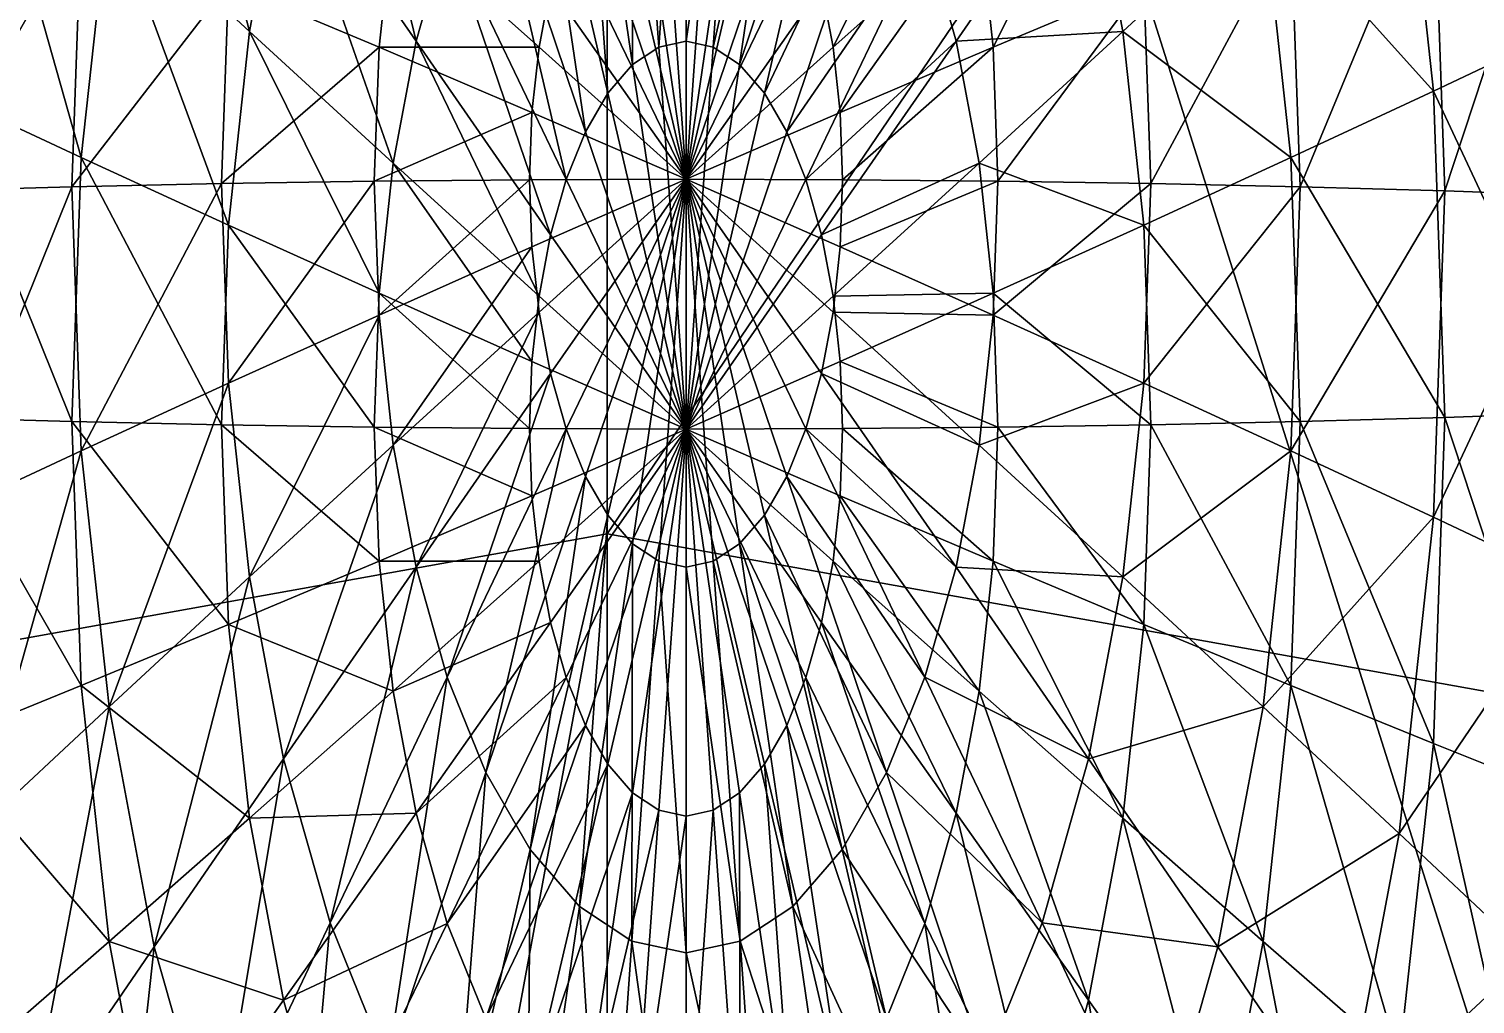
# Model space of a CAD drawing. Header units: metres. Extents: x -2.96 to 2.96, y -4.72 to 1.39.
# Drawn here: x -0.1288 to 0.1934, y -2.9529 to -2.7356 of the extents above; entities that cross this region are included whole.
import ezdxf

# ---------------------------------------------------------------- set-up
doc = ezdxf.new("R2010")
doc.units = ezdxf.units.M

msp = doc.modelspace()

# ---------------------------------------------------------------- linework, layer by layer
at = {"layer": 'Cockpit'}
for points in [[(-0.07969, -2.73618, 0.52002), (-0.11096, -2.70727, 0.51878), (-0.10088, -2.65377, 0.5263)], [(-0.07969, -2.73618, 0.52002), (-0.10088, -2.65377, 0.5263), (-0.07206, -2.69569, 0.52571)], [(0.01154, -2.73969, 0.52564), (0.00554, -2.65502, 0.53524), (0.0176, -2.65241, 0.5356)], [(0.01154, -2.73969, 0.52564), (0.0176, -2.65241, 0.5356), (0.0176, -2.73838, 0.52582)], [(0.0176, -2.73838, 0.52582), (0.0176, -2.65241, 0.5356), (0.02966, -2.65502, 0.53524)], [(0.00567, -2.74358, 0.52509), (-0.00616, -2.66278, 0.53415), (0.00554, -2.65502, 0.53524)], [(0.00567, -2.74358, 0.52509), (0.00554, -2.65502, 0.53524), (0.01154, -2.73969, 0.52564)], [(0.0176, -2.73838, 0.52582), (0.02966, -2.65502, 0.53524), (0.02365, -2.73969, 0.52564)], [(0.02365, -2.73969, 0.52564), (0.02966, -2.65502, 0.53524), (0.04135, -2.66278, 0.53415)], [(-0.04256, -2.73839, 0.52352), (-0.07206, -2.69569, 0.52571), (-0.06171, -2.6591, 0.53085)], [(-0.04256, -2.73839, 0.52352), (-0.06171, -2.6591, 0.53085), (-0.03561, -2.71383, 0.52697)], [(0.00017, -2.74994, 0.5242), (-0.01713, -2.67545, 0.53237), (-0.00616, -2.66278, 0.53415)], [(0.00017, -2.74994, 0.5242), (-0.00616, -2.66278, 0.53415), (0.00567, -2.74358, 0.52509)], [(0.02365, -2.73969, 0.52564), (0.04135, -2.66278, 0.53415), (0.02952, -2.74358, 0.52509)], [(0.02952, -2.74358, 0.52509), (0.04135, -2.66278, 0.53415), (0.05233, -2.67545, 0.53237)], [(-0.00481, -2.75857, 0.52298), (-0.02705, -2.69264, 0.52995), (-0.01713, -2.67545, 0.53237)], [(-0.00481, -2.75857, 0.52298), (-0.01713, -2.67545, 0.53237), (0.00017, -2.74994, 0.5242)], [(0.02952, -2.74358, 0.52509), (0.05233, -2.67545, 0.53237), (0.03503, -2.74994, 0.5242)], [(0.03503, -2.74994, 0.5242), (0.05233, -2.67545, 0.53237), (0.06224, -2.69264, 0.52995)], [(-0.11713, -2.7643, 0.51077), (-0.14888, -2.74951, 0.5061), (-0.14126, -2.67905, 0.51601)], [(-0.11713, -2.7643, 0.51077), (-0.14126, -2.67905, 0.51601), (-0.11096, -2.70727, 0.51878)], [(0.14615, -2.70727, 0.51878), (0.17645, -2.67904, 0.51601), (0.18408, -2.74951, 0.5061)], [(0.17645, -2.67904, 0.51601), (0.21456, -2.73508, 0.5), (0.18408, -2.74951, 0.5061)], [(0.01154, -2.68423, 0.13104), (0.0176, -2.76912, 0.11834), (0.0176, -2.68292, 0.13122)], [(0.0176, -2.68292, 0.13122), (0.0176, -2.76912, 0.11834), (0.02365, -2.68423, 0.13104)], [(0.0176, -2.68292, 0.13122), (0.0176, -2.76912, 0.11834), (0.0176, -2.76912, 0.11834)], [(0.11488, -2.68241, 0.13741), (0.08287, -2.71073, 0.12961), (0.086, -2.73968, 0.12554)], [(0.11488, -2.68241, 0.13741), (0.086, -2.73968, 0.12554), (0.11955, -2.72556, 0.13134)], [(0.00567, -2.68812, 0.13049), (0.0176, -2.76912, 0.11834), (0.01154, -2.68423, 0.13104)], [(0.01154, -2.68423, 0.13104), (0.0176, -2.76912, 0.11834), (0.0176, -2.76912, 0.11834)], [(0.02365, -2.68423, 0.13104), (0.0176, -2.76912, 0.11834), (0.02952, -2.68812, 0.13049)], [(0.02365, -2.68423, 0.13104), (0.0176, -2.76912, 0.11834), (0.0176, -2.76912, 0.11834)], [(0.07775, -2.68356, 0.13343), (0.04779, -2.72607, 0.12516), (0.05036, -2.73971, 0.12324)], [(0.07775, -2.68356, 0.13343), (0.05036, -2.73971, 0.12324), (0.08287, -2.71073, 0.12961)], [(0.00017, -2.69448, 0.1296), (0.0176, -2.76912, 0.11834), (0.00567, -2.68812, 0.13049)], [(0.00567, -2.68812, 0.13049), (0.0176, -2.76912, 0.11834), (0.0176, -2.76912, 0.11834)], [(0.02952, -2.68812, 0.13049), (0.0176, -2.76912, 0.11834), (0.03503, -2.69448, 0.1296)], [(0.02952, -2.68812, 0.13049), (0.0176, -2.76912, 0.11834), (0.0176, -2.76912, 0.11834)], [(0.21456, -2.68687, 0.15696), (0.18408, -2.69906, 0.14711), (0.18664, -2.77173, 0.1369)], [(0.21456, -2.68687, 0.15696), (0.18664, -2.77173, 0.1369), (0.2176, -2.77285, 0.14487)], [(-0.00911, -2.76921, 0.52149), (-0.03561, -2.71383, 0.52697), (-0.02705, -2.69264, 0.52995)], [(-0.00911, -2.76921, 0.52149), (-0.02705, -2.69264, 0.52995), (-0.00481, -2.75857, 0.52298)], [(0.03503, -2.74994, 0.5242), (0.06224, -2.69264, 0.52995), (0.04001, -2.75857, 0.52298)], [(0.04001, -2.75857, 0.52298), (0.06224, -2.69264, 0.52995), (0.07081, -2.71383, 0.52697)], [(-0.04767, -2.76555, 0.5197), (-0.07969, -2.73618, 0.52002), (-0.07206, -2.69569, 0.52571)], [(-0.04767, -2.76555, 0.5197), (-0.07206, -2.69569, 0.52571), (-0.04256, -2.73839, 0.52352)], [(-0.00481, -2.70311, 0.12838), (0.0176, -2.76912, 0.11834), (0.00017, -2.69448, 0.1296)], [(0.00017, -2.69448, 0.1296), (0.0176, -2.76912, 0.11834), (0.0176, -2.76912, 0.11834)], [(0.03503, -2.69448, 0.1296), (0.0176, -2.76912, 0.11834), (0.04001, -2.70311, 0.12838)], [(0.03503, -2.69448, 0.1296), (0.0176, -2.76912, 0.11834), (0.0176, -2.76912, 0.11834)], [(0.07081, -2.71383, 0.52697), (0.10725, -2.69569, 0.52571), (0.07775, -2.73839, 0.52352)], [(0.07775, -2.73839, 0.52352), (0.10725, -2.69569, 0.52571), (0.11488, -2.73618, 0.52002)], [(0.10725, -2.69569, 0.52571), (0.14615, -2.70727, 0.51878), (0.11488, -2.73618, 0.52002)], [(-0.15145, -2.77173, 0.1369), (-0.11713, -2.71199, 0.13855), (-0.14888, -2.69906, 0.14711)], [(0.18408, -2.69906, 0.14711), (0.15233, -2.71199, 0.13855), (0.15441, -2.7708, 0.13028)], [(0.18408, -2.69906, 0.14711), (0.15441, -2.7708, 0.13028), (0.18664, -2.77173, 0.1369)], [(-0.00911, -2.71375, 0.12689), (0.0176, -2.76912, 0.11834), (-0.00481, -2.70311, 0.12838)], [(-0.00481, -2.70311, 0.12838), (0.0176, -2.76912, 0.11834), (0.0176, -2.76912, 0.11834)], [(0.04001, -2.70311, 0.12838), (0.0176, -2.76912, 0.11834), (0.0443, -2.71375, 0.12689)], [(0.04001, -2.70311, 0.12838), (0.0176, -2.76912, 0.11834), (0.0176, -2.76912, 0.11834)], [(-0.08436, -2.77934, 0.51395), (-0.11713, -2.7643, 0.51077), (-0.11096, -2.70727, 0.51878)], [(-0.08436, -2.77934, 0.51395), (-0.11096, -2.70727, 0.51878), (-0.07969, -2.73618, 0.52002)], [(0.11488, -2.73618, 0.52002), (0.14615, -2.70727, 0.51878), (0.15233, -2.7643, 0.51077)], [(0.14615, -2.70727, 0.51878), (0.18408, -2.74951, 0.5061), (0.15233, -2.7643, 0.51077)], [(-0.15145, -2.77173, 0.1369), (-0.11921, -2.7708, 0.13028), (-0.11713, -2.71199, 0.13855)], [(-0.11921, -2.7708, 0.13028), (-0.08436, -2.72556, 0.13134), (-0.11713, -2.71199, 0.13855)], [(-0.08436, -2.72556, 0.13134), (-0.05081, -2.73968, 0.12554), (-0.04767, -2.71073, 0.12961)], [(-0.05081, -2.73968, 0.12554), (-0.01516, -2.73971, 0.12324), (-0.04767, -2.71073, 0.12961)], [(-0.04767, -2.71073, 0.12961), (-0.01516, -2.73971, 0.12324), (-0.01259, -2.72607, 0.12516)], [(0.08287, -2.71073, 0.12961), (0.05036, -2.73971, 0.12324), (0.05193, -2.75424, 0.1212)], [(0.08287, -2.71073, 0.12961), (0.05193, -2.75424, 0.1212), (0.086, -2.73968, 0.12554)], [(0.15233, -2.71199, 0.13855), (0.11955, -2.72556, 0.13134), (0.12112, -2.77007, 0.12509)], [(0.15233, -2.71199, 0.13855), (0.12112, -2.77007, 0.12509), (0.15441, -2.7708, 0.13028)], [(-0.01259, -2.78153, 0.51976), (-0.04256, -2.73839, 0.52352), (-0.03561, -2.71383, 0.52697)], [(-0.01259, -2.78153, 0.51976), (-0.03561, -2.71383, 0.52697), (-0.00911, -2.76921, 0.52149)], [(-0.01259, -2.72607, 0.12516), (0.0176, -2.76912, 0.11834), (-0.00911, -2.71375, 0.12689)], [(-0.00911, -2.71375, 0.12689), (0.0176, -2.76912, 0.11834), (0.0176, -2.76912, 0.11834)], [(0.0443, -2.71375, 0.12689), (0.0176, -2.76912, 0.11834), (0.04779, -2.72607, 0.12516)], [(0.0443, -2.71375, 0.12689), (0.0176, -2.76912, 0.11834), (0.0176, -2.76912, 0.11834)], [(0.04001, -2.75857, 0.52298), (0.07081, -2.71383, 0.52697), (0.0443, -2.76921, 0.52149)], [(0.0443, -2.76921, 0.52149), (0.07081, -2.71383, 0.52697), (0.07775, -2.73839, 0.52352)], [(-0.11921, -2.7708, 0.13028), (-0.08593, -2.77007, 0.12509), (-0.08436, -2.72556, 0.13134)], [(-0.08593, -2.77007, 0.12509), (-0.05081, -2.73968, 0.12554), (-0.08436, -2.72556, 0.13134)], [(-0.01516, -2.73971, 0.12324), (0.0176, -2.76912, 0.11834), (-0.01259, -2.72607, 0.12516)], [(-0.01259, -2.72607, 0.12516), (0.0176, -2.76912, 0.11834), (0.0176, -2.76912, 0.11834)], [(0.04779, -2.72607, 0.12516), (0.0176, -2.76912, 0.11834), (0.05036, -2.73971, 0.12324)], [(0.04779, -2.72607, 0.12516), (0.0176, -2.76912, 0.11834), (0.0176, -2.76912, 0.11834)], [(0.11955, -2.72556, 0.13134), (0.086, -2.73968, 0.12554), (0.08706, -2.76954, 0.12135)], [(0.11955, -2.72556, 0.13134), (0.08706, -2.76954, 0.12135), (0.12112, -2.77007, 0.12509)], [(-0.05081, -2.79451, 0.51563), (-0.08436, -2.77934, 0.51395), (-0.07969, -2.73618, 0.52002)], [(-0.05081, -2.79451, 0.51563), (-0.07969, -2.73618, 0.52002), (-0.04767, -2.76555, 0.5197)], [(0.07775, -2.73839, 0.52352), (0.11488, -2.73618, 0.52002), (0.08287, -2.76555, 0.5197)], [(0.08287, -2.76555, 0.5197), (0.11488, -2.73618, 0.52002), (0.11955, -2.77934, 0.51395)], [(0.11488, -2.73618, 0.52002), (0.15233, -2.7643, 0.51077), (0.11955, -2.77934, 0.51395)], [(0.18408, -2.74951, 0.5061), (0.21456, -2.73508, 0.5), (0.2176, -2.82106, 0.48791)], [(-0.08593, -2.77007, 0.12509), (-0.05186, -2.76954, 0.12135), (-0.05081, -2.73968, 0.12554)], [(-0.05186, -2.76954, 0.12135), (-0.01674, -2.75424, 0.1212), (-0.05081, -2.73968, 0.12554)], [(-0.05081, -2.73968, 0.12554), (-0.01674, -2.75424, 0.1212), (-0.01516, -2.73971, 0.12324)], [(-0.01516, -2.79517, 0.51784), (-0.04767, -2.76555, 0.5197), (-0.04256, -2.73839, 0.52352)], [(-0.01516, -2.79517, 0.51784), (-0.04256, -2.73839, 0.52352), (-0.01259, -2.78153, 0.51976)], [(-0.01674, -2.75424, 0.1212), (0.0176, -2.76912, 0.11834), (-0.01516, -2.73971, 0.12324)], [(-0.01516, -2.73971, 0.12324), (0.0176, -2.76912, 0.11834), (0.0176, -2.76912, 0.11834)], [(0.0176, -2.82479, 0.51445), (0.00567, -2.74358, 0.52509), (0.01154, -2.73969, 0.52564)], [(0.0176, -2.82479, 0.51445), (0.01154, -2.73969, 0.52564), (0.0176, -2.73838, 0.52582)], [(0.0176, -2.82479, 0.51445), (0.01154, -2.73969, 0.52564), (0.0176, -2.82479, 0.51445)], [(0.0176, -2.82479, 0.51445), (0.0176, -2.73838, 0.52582), (0.0176, -2.82479, 0.51445)], [(0.0176, -2.82479, 0.51445), (0.0176, -2.73838, 0.52582), (0.02365, -2.73969, 0.52564)], [(0.0176, -2.82479, 0.51445), (0.02365, -2.73969, 0.52564), (0.02952, -2.74358, 0.52509)], [(0.0176, -2.82479, 0.51445), (0.02365, -2.73969, 0.52564), (0.0176, -2.82479, 0.51445)], [(0.05036, -2.73971, 0.12324), (0.0176, -2.76912, 0.11834), (0.05193, -2.75424, 0.1212)], [(0.05036, -2.73971, 0.12324), (0.0176, -2.76912, 0.11834), (0.0176, -2.76912, 0.11834)], [(0.0443, -2.76921, 0.52149), (0.07775, -2.73839, 0.52352), (0.04779, -2.78153, 0.51976)], [(0.04779, -2.78153, 0.51976), (0.07775, -2.73839, 0.52352), (0.08287, -2.76555, 0.5197)], [(0.086, -2.73968, 0.12554), (0.05193, -2.75424, 0.1212), (0.05246, -2.76923, 0.11909)], [(0.086, -2.73968, 0.12554), (0.05246, -2.76923, 0.11909), (0.08706, -2.76954, 0.12135)], [(0.0176, -2.82479, 0.51445), (0.00017, -2.74994, 0.5242), (0.00567, -2.74358, 0.52509)], [(0.0176, -2.82479, 0.51445), (0.00567, -2.74358, 0.52509), (0.0176, -2.82479, 0.51445)], [(0.0176, -2.82479, 0.51445), (0.02952, -2.74358, 0.52509), (0.03503, -2.74994, 0.5242)], [(0.0176, -2.82479, 0.51445), (0.02952, -2.74358, 0.52509), (0.0176, -2.82479, 0.51445)], [(-0.11921, -2.82311, 0.5025), (-0.15145, -2.82218, 0.49589), (-0.14888, -2.74951, 0.5061)], [(-0.11921, -2.82311, 0.5025), (-0.14888, -2.74951, 0.5061), (-0.11713, -2.7643, 0.51077)], [(0.0176, -2.82479, 0.51445), (-0.00481, -2.75857, 0.52298), (0.00017, -2.74994, 0.5242)], [(0.0176, -2.82479, 0.51445), (0.00017, -2.74994, 0.5242), (0.0176, -2.82479, 0.51445)], [(0.0176, -2.82479, 0.51445), (0.03503, -2.74994, 0.5242), (0.04001, -2.75857, 0.52298)], [(0.0176, -2.82479, 0.51445), (0.03503, -2.74994, 0.5242), (0.0176, -2.82479, 0.51445)], [(0.15233, -2.7643, 0.51077), (0.18408, -2.74951, 0.5061), (0.18664, -2.82218, 0.49589)], [(0.18408, -2.74951, 0.5061), (0.2176, -2.82106, 0.48791), (0.18664, -2.82218, 0.49589)], [(-0.05186, -2.76954, 0.12135), (-0.01726, -2.76923, 0.11909), (-0.01674, -2.75424, 0.1212)], [(-0.01726, -2.76923, 0.11909), (0.0176, -2.76912, 0.11834), (-0.01674, -2.75424, 0.1212)], [(-0.01674, -2.75424, 0.1212), (0.0176, -2.76912, 0.11834), (0.0176, -2.76912, 0.11834)], [(0.05193, -2.75424, 0.1212), (0.0176, -2.76912, 0.11834), (0.05246, -2.76923, 0.11909)], [(0.05193, -2.75424, 0.1212), (0.0176, -2.76912, 0.11834), (0.0176, -2.76912, 0.11834)], [(0.0176, -2.82479, 0.51445), (-0.00911, -2.76921, 0.52149), (-0.00481, -2.75857, 0.52298)], [(0.0176, -2.82479, 0.51445), (-0.00481, -2.75857, 0.52298), (0.0176, -2.82479, 0.51445)], [(0.0176, -2.82479, 0.51445), (0.04001, -2.75857, 0.52298), (0.0443, -2.76921, 0.52149)], [(0.0176, -2.82479, 0.51445), (0.04001, -2.75857, 0.52298), (0.0176, -2.82479, 0.51445)], [(-0.08593, -2.82384, 0.5077), (-0.11921, -2.82311, 0.5025), (-0.11713, -2.7643, 0.51077)], [(-0.08593, -2.82384, 0.5077), (-0.11713, -2.7643, 0.51077), (-0.08436, -2.77934, 0.51395)], [(-0.01674, -2.8097, 0.5158), (-0.05081, -2.79451, 0.51563), (-0.04767, -2.76555, 0.5197)], [(-0.01674, -2.8097, 0.5158), (-0.04767, -2.76555, 0.5197), (-0.01516, -2.79517, 0.51784)], [(0.04779, -2.78153, 0.51976), (0.08287, -2.76555, 0.5197), (0.05036, -2.79517, 0.51784)], [(0.05036, -2.79517, 0.51784), (0.08287, -2.76555, 0.5197), (0.086, -2.79451, 0.51563)], [(0.08287, -2.76555, 0.5197), (0.11955, -2.77934, 0.51395), (0.086, -2.79451, 0.51563)], [(0.11955, -2.77934, 0.51395), (0.15233, -2.7643, 0.51077), (0.15441, -2.82311, 0.5025)], [(0.15233, -2.7643, 0.51077), (0.18664, -2.82218, 0.49589), (0.15441, -2.82311, 0.5025)], [(-0.11713, -2.82961, 0.12202), (-0.08593, -2.77007, 0.12509), (-0.11921, -2.7708, 0.13028)], [(-0.11713, -2.82961, 0.12202), (-0.08436, -2.81458, 0.11883), (-0.08593, -2.77007, 0.12509)], [(-0.08436, -2.81458, 0.11883), (-0.05186, -2.76954, 0.12135), (-0.08593, -2.77007, 0.12509)], [(-0.08436, -2.81458, 0.11883), (-0.05081, -2.7994, 0.11715), (-0.05186, -2.76954, 0.12135)], [(-0.05081, -2.7994, 0.11715), (-0.01726, -2.76923, 0.11909), (-0.05186, -2.76954, 0.12135)], [(-0.05081, -2.7994, 0.11715), (-0.01674, -2.78421, 0.11699), (-0.01726, -2.76923, 0.11909)], [(-0.01726, -2.76923, 0.11909), (0.0176, -2.76912, 0.11834), (0.0176, -2.76912, 0.11834)], [(-0.01674, -2.78421, 0.11699), (0.0176, -2.76912, 0.11834), (-0.01726, -2.76923, 0.11909)], [(-0.01674, -2.78421, 0.11699), (0.0176, -2.76912, 0.11834), (0.0176, -2.76912, 0.11834)], [(-0.01516, -2.79875, 0.11494), (0.0176, -2.76912, 0.11834), (-0.01674, -2.78421, 0.11699)], [(-0.01516, -2.79875, 0.11494), (0.0176, -2.76912, 0.11834), (0.0176, -2.76912, 0.11834)], [(-0.01259, -2.81238, 0.11303), (0.0176, -2.76912, 0.11834), (-0.01516, -2.79875, 0.11494)], [(-0.01259, -2.81238, 0.11303), (0.0176, -2.76912, 0.11834), (0.0176, -2.76912, 0.11834)], [(-0.00911, -2.8247, 0.1113), (0.0176, -2.76912, 0.11834), (-0.01259, -2.81238, 0.11303)], [(0.0176, -2.82479, 0.51445), (-0.01259, -2.78153, 0.51976), (-0.00911, -2.76921, 0.52149)], [(-0.00911, -2.8247, 0.1113), (0.0176, -2.76912, 0.11834), (0.0176, -2.76912, 0.11834)], [(-0.00481, -2.83534, 0.1098), (0.0176, -2.76912, 0.11834), (-0.00911, -2.8247, 0.1113)], [(0.0176, -2.82479, 0.51445), (-0.00911, -2.76921, 0.52149), (0.0176, -2.82479, 0.51445)], [(-0.00481, -2.83534, 0.1098), (0.0176, -2.76912, 0.11834), (0.0176, -2.76912, 0.11834)], [(0.00017, -2.84397, 0.10859), (0.0176, -2.76912, 0.11834), (-0.00481, -2.83534, 0.1098)], [(0.00017, -2.84397, 0.10859), (0.0176, -2.76912, 0.11834), (0.0176, -2.76912, 0.11834)], [(0.00567, -2.85033, 0.10769), (0.0176, -2.76912, 0.11834), (0.00017, -2.84397, 0.10859)], [(0.00567, -2.85033, 0.10769), (0.0176, -2.76912, 0.11834), (0.0176, -2.76912, 0.11834)], [(0.01154, -2.85422, 0.10715), (0.0176, -2.76912, 0.11834), (0.00567, -2.85033, 0.10769)], [(0.01154, -2.85422, 0.10715), (0.0176, -2.76912, 0.11834), (0.0176, -2.76912, 0.11834)], [(0.0176, -2.85553, 0.10696), (0.0176, -2.76912, 0.11834), (0.01154, -2.85422, 0.10715)], [(0.0176, -2.85553, 0.10696), (0.0176, -2.76912, 0.11834), (0.0176, -2.76912, 0.11834)], [(0.02365, -2.85422, 0.10715), (0.0176, -2.76912, 0.11834), (0.0176, -2.85553, 0.10696)], [(0.02365, -2.85422, 0.10715), (0.0176, -2.76912, 0.11834), (0.0176, -2.76912, 0.11834)], [(0.02952, -2.85033, 0.10769), (0.0176, -2.76912, 0.11834), (0.02365, -2.85422, 0.10715)], [(0.02952, -2.85033, 0.10769), (0.0176, -2.76912, 0.11834), (0.0176, -2.76912, 0.11834)], [(0.03503, -2.84397, 0.10859), (0.0176, -2.76912, 0.11834), (0.02952, -2.85033, 0.10769)], [(0.03503, -2.84397, 0.10859), (0.0176, -2.76912, 0.11834), (0.0176, -2.76912, 0.11834)], [(0.04001, -2.83534, 0.1098), (0.0176, -2.76912, 0.11834), (0.03503, -2.84397, 0.10859)], [(0.04001, -2.83534, 0.1098), (0.0176, -2.76912, 0.11834), (0.0176, -2.76912, 0.11834)], [(0.0443, -2.8247, 0.1113), (0.0176, -2.76912, 0.11834), (0.04001, -2.83534, 0.1098)], [(0.0443, -2.8247, 0.1113), (0.0176, -2.76912, 0.11834), (0.0176, -2.76912, 0.11834)], [(0.04779, -2.81238, 0.11303), (0.0176, -2.76912, 0.11834), (0.0443, -2.8247, 0.1113)], [(0.04779, -2.81238, 0.11303), (0.0176, -2.76912, 0.11834), (0.0176, -2.76912, 0.11834)], [(0.05036, -2.79875, 0.11494), (0.0176, -2.76912, 0.11834), (0.04779, -2.81238, 0.11303)], [(0.05036, -2.79875, 0.11494), (0.0176, -2.76912, 0.11834), (0.0176, -2.76912, 0.11834)], [(0.05193, -2.78421, 0.11699), (0.0176, -2.76912, 0.11834), (0.05036, -2.79875, 0.11494)], [(0.05193, -2.78421, 0.11699), (0.0176, -2.76912, 0.11834), (0.0176, -2.76912, 0.11834)], [(0.05246, -2.76923, 0.11909), (0.0176, -2.76912, 0.11834), (0.05193, -2.78421, 0.11699)], [(0.05246, -2.76923, 0.11909), (0.0176, -2.76912, 0.11834), (0.0176, -2.76912, 0.11834)], [(0.0176, -2.82479, 0.51445), (0.0443, -2.76921, 0.52149), (0.04779, -2.78153, 0.51976)], [(0.0176, -2.82479, 0.51445), (0.0443, -2.76921, 0.52149), (0.0176, -2.82479, 0.51445)], [(0.08706, -2.76954, 0.12135), (0.05246, -2.76923, 0.11909), (0.05193, -2.78421, 0.11699)], [(0.08706, -2.76954, 0.12135), (0.05193, -2.78421, 0.11699), (0.086, -2.7994, 0.11715)], [(0.12112, -2.77007, 0.12509), (0.08706, -2.76954, 0.12135), (0.086, -2.7994, 0.11715)], [(0.12112, -2.77007, 0.12509), (0.086, -2.7994, 0.11715), (0.11955, -2.81458, 0.11883)], [(0.15441, -2.7708, 0.13028), (0.12112, -2.77007, 0.12509), (0.11955, -2.81458, 0.11883)], [(-0.14888, -2.8444, 0.12668), (-0.11921, -2.7708, 0.13028), (-0.15145, -2.77173, 0.1369)], [(-0.14888, -2.8444, 0.12668), (-0.11713, -2.82961, 0.12202), (-0.11921, -2.7708, 0.13028)], [(0.15441, -2.7708, 0.13028), (0.11955, -2.81458, 0.11883), (0.15233, -2.82961, 0.12202)], [(0.18664, -2.77173, 0.1369), (0.15441, -2.7708, 0.13028), (0.15233, -2.82961, 0.12202)], [(0.18664, -2.77173, 0.1369), (0.15233, -2.82961, 0.12202), (0.18408, -2.8444, 0.12668)], [(0.2176, -2.77285, 0.14487), (0.18664, -2.77173, 0.1369), (0.18408, -2.8444, 0.12668)], [(0.2176, -2.77285, 0.14487), (0.18408, -2.8444, 0.12668), (0.21456, -2.85883, 0.13279)], [(-0.05186, -2.82437, 0.51144), (-0.08593, -2.82384, 0.5077), (-0.08436, -2.77934, 0.51395)], [(-0.05186, -2.82437, 0.51144), (-0.08436, -2.77934, 0.51395), (-0.05081, -2.79451, 0.51563)], [(0.086, -2.79451, 0.51563), (0.11955, -2.77934, 0.51395), (0.12113, -2.82384, 0.5077)], [(0.11955, -2.77934, 0.51395), (0.15441, -2.82311, 0.5025), (0.12113, -2.82384, 0.5077)], [(0.0176, -2.82479, 0.51445), (-0.01516, -2.79517, 0.51784), (-0.01259, -2.78153, 0.51976)], [(0.0176, -2.82479, 0.51445), (-0.01259, -2.78153, 0.51976), (0.0176, -2.82479, 0.51445)], [(0.0176, -2.82479, 0.51445), (0.04779, -2.78153, 0.51976), (0.05036, -2.79517, 0.51784)], [(0.0176, -2.82479, 0.51445), (0.04779, -2.78153, 0.51976), (0.0176, -2.82479, 0.51445)], [(-0.04767, -2.82836, 0.11308), (-0.01674, -2.78421, 0.11699), (-0.05081, -2.7994, 0.11715)], [(-0.04767, -2.82836, 0.11308), (-0.01516, -2.79875, 0.11494), (-0.01674, -2.78421, 0.11699)], [(0.086, -2.7994, 0.11715), (0.05193, -2.78421, 0.11699), (0.05036, -2.79875, 0.11494)], [(-0.01726, -2.82468, 0.51369), (-0.05186, -2.82437, 0.51144), (-0.05081, -2.79451, 0.51563)], [(-0.01726, -2.82468, 0.51369), (-0.05081, -2.79451, 0.51563), (-0.01674, -2.8097, 0.5158)], [(0.0176, -2.82479, 0.51445), (-0.01674, -2.8097, 0.5158), (-0.01516, -2.79517, 0.51784)], [(0.0176, -2.82479, 0.51445), (-0.01516, -2.79517, 0.51784), (0.0176, -2.82479, 0.51445)], [(0.0176, -2.82479, 0.51445), (0.05036, -2.79517, 0.51784), (0.05193, -2.8097, 0.5158)], [(0.0176, -2.82479, 0.51445), (0.05036, -2.79517, 0.51784), (0.0176, -2.82479, 0.51445)], [(0.05036, -2.79517, 0.51784), (0.086, -2.79451, 0.51563), (0.05193, -2.8097, 0.5158)], [(0.05193, -2.8097, 0.5158), (0.086, -2.79451, 0.51563), (0.08706, -2.82437, 0.51144)], [(0.086, -2.79451, 0.51563), (0.12113, -2.82384, 0.5077), (0.08706, -2.82437, 0.51144)], [(-0.07969, -2.85773, 0.11277), (-0.05081, -2.7994, 0.11715), (-0.08436, -2.81458, 0.11883)], [(-0.07969, -2.85773, 0.11277), (-0.04767, -2.82836, 0.11308), (-0.05081, -2.7994, 0.11715)], [(-0.04256, -2.85552, 0.10926), (-0.01516, -2.79875, 0.11494), (-0.04767, -2.82836, 0.11308)], [(-0.04256, -2.85552, 0.10926), (-0.01259, -2.81238, 0.11303), (-0.01516, -2.79875, 0.11494)], [(0.08287, -2.82836, 0.11308), (0.05036, -2.79875, 0.11494), (0.04779, -2.81238, 0.11303)], [(0.086, -2.7994, 0.11715), (0.05036, -2.79875, 0.11494), (0.08287, -2.82836, 0.11308)], [(0.11955, -2.81458, 0.11883), (0.086, -2.7994, 0.11715), (0.08287, -2.82836, 0.11308)], [(-0.03561, -2.88008, 0.10581), (-0.01259, -2.81238, 0.11303), (-0.04256, -2.85552, 0.10926)], [(-0.03561, -2.88008, 0.10581), (-0.00911, -2.8247, 0.1113), (-0.01259, -2.81238, 0.11303)], [(0.0176, -2.82479, 0.51445), (-0.01726, -2.82468, 0.51369), (-0.01674, -2.8097, 0.5158)], [(0.0176, -2.82479, 0.51445), (-0.01674, -2.8097, 0.5158), (0.0176, -2.82479, 0.51445)], [(0.0176, -2.82479, 0.51445), (0.05193, -2.8097, 0.5158), (0.05246, -2.82468, 0.51369)], [(0.0176, -2.82479, 0.51445), (0.05193, -2.8097, 0.5158), (0.0176, -2.82479, 0.51445)], [(0.07775, -2.85552, 0.10926), (0.04779, -2.81238, 0.11303), (0.0443, -2.8247, 0.1113)], [(0.08287, -2.82836, 0.11308), (0.04779, -2.81238, 0.11303), (0.07775, -2.85552, 0.10926)], [(0.05193, -2.8097, 0.5158), (0.08706, -2.82437, 0.51144), (0.05246, -2.82468, 0.51369)], [(-0.11096, -2.88664, 0.114), (-0.08436, -2.81458, 0.11883), (-0.11713, -2.82961, 0.12202)], [(-0.11096, -2.88664, 0.114), (-0.07969, -2.85773, 0.11277), (-0.08436, -2.81458, 0.11883)], [(0.11955, -2.81458, 0.11883), (0.08287, -2.82836, 0.11308), (0.11488, -2.85773, 0.11277)], [(0.15233, -2.82961, 0.12202), (0.11955, -2.81458, 0.11883), (0.11488, -2.85773, 0.11277)], [(0.18664, -2.82218, 0.49589), (0.2176, -2.82106, 0.48791), (0.21456, -2.90704, 0.47583)], [(-0.11713, -2.88193, 0.49424), (-0.15145, -2.82218, 0.49589), (-0.11921, -2.82311, 0.5025)], [(-0.11713, -2.88193, 0.49424), (-0.14888, -2.89486, 0.48568), (-0.15145, -2.82218, 0.49589)], [(-0.08436, -2.86835, 0.50144), (-0.11921, -2.82311, 0.5025), (-0.08593, -2.82384, 0.5077)], [(-0.08436, -2.86835, 0.50144), (-0.11713, -2.88193, 0.49424), (-0.11921, -2.82311, 0.5025)], [(-0.05081, -2.85423, 0.50724), (-0.08593, -2.82384, 0.5077), (-0.05186, -2.82437, 0.51144)], [(-0.05081, -2.85423, 0.50724), (-0.08436, -2.86835, 0.50144), (-0.08593, -2.82384, 0.5077)], [(-0.01674, -2.83967, 0.51159), (-0.05186, -2.82437, 0.51144), (-0.01726, -2.82468, 0.51369)], [(-0.01674, -2.83967, 0.51159), (-0.05081, -2.85423, 0.50724), (-0.05186, -2.82437, 0.51144)], [(-0.02705, -2.90127, 0.10284), (-0.00911, -2.8247, 0.1113), (-0.03561, -2.88008, 0.10581)], [(-0.02705, -2.90127, 0.10284), (-0.00481, -2.83534, 0.1098), (-0.00911, -2.8247, 0.1113)], [(0.0176, -2.82479, 0.51445), (-0.01726, -2.82468, 0.51369), (0.0176, -2.82479, 0.51445)], [(0.0176, -2.82479, 0.51445), (-0.01674, -2.83967, 0.51159), (-0.01726, -2.82468, 0.51369)], [(0.0176, -2.82479, 0.51445), (-0.01674, -2.83967, 0.51159), (0.0176, -2.82479, 0.51445)], [(0.0176, -2.82479, 0.51445), (-0.01516, -2.8542, 0.50954), (-0.01674, -2.83967, 0.51159)], [(0.0176, -2.82479, 0.51445), (-0.01516, -2.8542, 0.50954), (0.0176, -2.82479, 0.51445)], [(0.0176, -2.82479, 0.51445), (-0.01259, -2.86784, 0.50763), (-0.01516, -2.8542, 0.50954)], [(0.0176, -2.82479, 0.51445), (-0.01259, -2.86784, 0.50763), (0.0176, -2.82479, 0.51445)], [(0.0176, -2.82479, 0.51445), (-0.00911, -2.88016, 0.5059), (-0.01259, -2.86784, 0.50763)], [(0.0176, -2.82479, 0.51445), (-0.00911, -2.88016, 0.5059), (0.0176, -2.82479, 0.51445)], [(0.0176, -2.82479, 0.51445), (-0.00481, -2.8908, 0.5044), (-0.00911, -2.88016, 0.5059)], [(0.0176, -2.82479, 0.51445), (-0.00481, -2.8908, 0.5044), (0.0176, -2.82479, 0.51445)], [(0.0176, -2.82479, 0.51445), (0.00017, -2.89943, 0.50319), (-0.00481, -2.8908, 0.5044)], [(0.0176, -2.82479, 0.51445), (0.00017, -2.89943, 0.50319), (0.0176, -2.82479, 0.51445)], [(0.0176, -2.82479, 0.51445), (0.00567, -2.90579, 0.50229), (0.00017, -2.89943, 0.50319)], [(0.0176, -2.82479, 0.51445), (0.00567, -2.90579, 0.50229), (0.0176, -2.82479, 0.51445)], [(0.0176, -2.82479, 0.51445), (0.01154, -2.90968, 0.50175), (0.00567, -2.90579, 0.50229)], [(0.0176, -2.82479, 0.51445), (0.01154, -2.90968, 0.50175), (0.0176, -2.82479, 0.51445)], [(0.0176, -2.82479, 0.51445), (0.0176, -2.91099, 0.50156), (0.01154, -2.90968, 0.50175)], [(0.0176, -2.82479, 0.51445), (0.05246, -2.82468, 0.51369), (0.05193, -2.83967, 0.51159)], [(0.0176, -2.82479, 0.51445), (0.05246, -2.82468, 0.51369), (0.0176, -2.82479, 0.51445)], [(0.0176, -2.82479, 0.51445), (0.0176, -2.91099, 0.50156), (0.0176, -2.82479, 0.51445)], [(0.0176, -2.82479, 0.51445), (0.02365, -2.90968, 0.50175), (0.0176, -2.91099, 0.50156)], [(0.0176, -2.82479, 0.51445), (0.02365, -2.90968, 0.50175), (0.0176, -2.82479, 0.51445)], [(0.0176, -2.82479, 0.51445), (0.02952, -2.90579, 0.50229), (0.02365, -2.90968, 0.50175)], [(0.0176, -2.82479, 0.51445), (0.02952, -2.90579, 0.50229), (0.0176, -2.82479, 0.51445)], [(0.0176, -2.82479, 0.51445), (0.03503, -2.89943, 0.50319), (0.02952, -2.90579, 0.50229)], [(0.0176, -2.82479, 0.51445), (0.03503, -2.89943, 0.50319), (0.0176, -2.82479, 0.51445)], [(0.0176, -2.82479, 0.51445), (0.04001, -2.8908, 0.5044), (0.03503, -2.89943, 0.50319)], [(0.0176, -2.82479, 0.51445), (0.04001, -2.8908, 0.5044), (0.0176, -2.82479, 0.51445)], [(0.0176, -2.82479, 0.51445), (0.0443, -2.88016, 0.5059), (0.04001, -2.8908, 0.5044)], [(0.0176, -2.82479, 0.51445), (0.0443, -2.88016, 0.5059), (0.0176, -2.82479, 0.51445)], [(0.0176, -2.82479, 0.51445), (0.04779, -2.86784, 0.50763), (0.0443, -2.88016, 0.5059)], [(0.0176, -2.82479, 0.51445), (0.04779, -2.86784, 0.50763), (0.0176, -2.82479, 0.51445)], [(0.0176, -2.82479, 0.51445), (0.05036, -2.8542, 0.50954), (0.04779, -2.86784, 0.50763)], [(0.0176, -2.82479, 0.51445), (0.05036, -2.8542, 0.50954), (0.0176, -2.82479, 0.51445)], [(0.0176, -2.82479, 0.51445), (0.05193, -2.83967, 0.51159), (0.05036, -2.8542, 0.50954)], [(0.0176, -2.82479, 0.51445), (0.05193, -2.83967, 0.51159), (0.0176, -2.82479, 0.51445)], [(0.07081, -2.88008, 0.10581), (0.0443, -2.8247, 0.1113), (0.04001, -2.83534, 0.1098)], [(0.07775, -2.85552, 0.10926), (0.0443, -2.8247, 0.1113), (0.07081, -2.88008, 0.10581)], [(0.05246, -2.82468, 0.51369), (0.086, -2.85423, 0.50724), (0.05193, -2.83967, 0.51159)], [(0.05246, -2.82468, 0.51369), (0.08706, -2.82437, 0.51144), (0.086, -2.85423, 0.50724)], [(0.08706, -2.82437, 0.51144), (0.11955, -2.86835, 0.50144), (0.086, -2.85423, 0.50724)], [(0.08706, -2.82437, 0.51144), (0.12113, -2.82384, 0.5077), (0.11955, -2.86835, 0.50144)], [(0.12113, -2.82384, 0.5077), (0.15233, -2.88192, 0.49424), (0.11955, -2.86835, 0.50144)], [(0.12113, -2.82384, 0.5077), (0.15441, -2.82311, 0.5025), (0.15233, -2.88192, 0.49424)], [(0.15441, -2.82311, 0.5025), (0.18408, -2.89485, 0.48568), (0.15233, -2.88192, 0.49424)], [(0.15441, -2.82311, 0.5025), (0.18664, -2.82218, 0.49589), (0.18408, -2.89485, 0.48568)], [(0.18664, -2.82218, 0.49589), (0.21456, -2.90704, 0.47583), (0.18408, -2.89485, 0.48568)], [(-0.07206, -2.89822, 0.10708), (-0.04767, -2.82836, 0.11308), (-0.07969, -2.85773, 0.11277)], [(-0.07206, -2.89822, 0.10708), (-0.04256, -2.85552, 0.10926), (-0.04767, -2.82836, 0.11308)], [(0.11488, -2.85773, 0.11277), (0.08287, -2.82836, 0.11308), (0.07775, -2.85552, 0.10926)], [(-0.14125, -2.91487, 0.11678), (-0.11713, -2.82961, 0.12202), (-0.14888, -2.8444, 0.12668)], [(-0.14125, -2.91487, 0.11678), (-0.11096, -2.88664, 0.114), (-0.11713, -2.82961, 0.12202)], [(0.15233, -2.82961, 0.12202), (0.11488, -2.85773, 0.11277), (0.14615, -2.88664, 0.114)], [(0.18408, -2.8444, 0.12668), (0.15233, -2.82961, 0.12202), (0.14615, -2.88664, 0.114)], [(-0.01713, -2.91846, 0.10042), (-0.00481, -2.83534, 0.1098), (-0.02705, -2.90127, 0.10284)], [(-0.01713, -2.91846, 0.10042), (0.00017, -2.84397, 0.10859), (-0.00481, -2.83534, 0.1098)], [(0.06225, -2.90127, 0.10284), (0.04001, -2.83534, 0.1098), (0.03503, -2.84397, 0.10859)], [(0.07081, -2.88008, 0.10581), (0.04001, -2.83534, 0.1098), (0.06225, -2.90127, 0.10284)], [(-0.01516, -2.8542, 0.50954), (-0.05081, -2.85423, 0.50724), (-0.01674, -2.83967, 0.51159)], [(0.05193, -2.83967, 0.51159), (0.08287, -2.88318, 0.50317), (0.05036, -2.8542, 0.50954)], [(0.05193, -2.83967, 0.51159), (0.086, -2.85423, 0.50724), (0.08287, -2.88318, 0.50317)], [(-0.00616, -2.93113, 0.09864), (0.00017, -2.84397, 0.10859), (-0.01713, -2.91846, 0.10042)], [(-0.00616, -2.93113, 0.09864), (0.00567, -2.85033, 0.10769), (0.00017, -2.84397, 0.10859)], [(0.05233, -2.91846, 0.10042), (0.03503, -2.84397, 0.10859), (0.02952, -2.85033, 0.10769)], [(0.06225, -2.90127, 0.10284), (0.03503, -2.84397, 0.10859), (0.05233, -2.91846, 0.10042)], [(0.18408, -2.8444, 0.12668), (0.14615, -2.88664, 0.114), (0.17645, -2.91487, 0.11678)], [(0.21456, -2.85883, 0.13279), (0.18408, -2.8444, 0.12668), (0.17645, -2.91487, 0.11678)], [(0.00554, -2.93889, 0.09755), (0.00567, -2.85033, 0.10769), (-0.00616, -2.93113, 0.09864)], [(0.00554, -2.93889, 0.09755), (0.01154, -2.85422, 0.10715), (0.00567, -2.85033, 0.10769)], [(0.04135, -2.93113, 0.09864), (0.02952, -2.85033, 0.10769), (0.02365, -2.85422, 0.10715)], [(0.05233, -2.91846, 0.10042), (0.02952, -2.85033, 0.10769), (0.04135, -2.93113, 0.09864)], [(-0.04767, -2.88318, 0.50317), (-0.08436, -2.86835, 0.50144), (-0.05081, -2.85423, 0.50724)], [(-0.01516, -2.8542, 0.50954), (-0.04767, -2.88318, 0.50317), (-0.05081, -2.85423, 0.50724)], [(-0.01259, -2.86784, 0.50763), (-0.04767, -2.88318, 0.50317), (-0.01516, -2.8542, 0.50954)], [(0.0176, -2.9415, 0.09718), (0.01154, -2.85422, 0.10715), (0.00554, -2.93889, 0.09755)], [(0.0176, -2.9415, 0.09718), (0.0176, -2.85553, 0.10696), (0.01154, -2.85422, 0.10715)], [(0.02966, -2.93889, 0.09755), (0.02365, -2.85422, 0.10715), (0.0176, -2.85553, 0.10696)], [(0.04135, -2.93113, 0.09864), (0.02365, -2.85422, 0.10715), (0.02966, -2.93889, 0.09755)], [(0.05036, -2.8542, 0.50954), (0.07775, -2.91035, 0.49935), (0.04779, -2.86784, 0.50763)], [(0.05036, -2.8542, 0.50954), (0.08287, -2.88318, 0.50317), (0.07775, -2.91035, 0.49935)], [(0.086, -2.85423, 0.50724), (0.11488, -2.9115, 0.49538), (0.08287, -2.88318, 0.50317)], [(0.086, -2.85423, 0.50724), (0.11955, -2.86835, 0.50144), (0.11488, -2.9115, 0.49538)], [(-0.06171, -2.93482, 0.10193), (-0.04256, -2.85552, 0.10926), (-0.07206, -2.89822, 0.10708)], [(-0.06171, -2.93482, 0.10193), (-0.03561, -2.88008, 0.10581), (-0.04256, -2.85552, 0.10926)], [(0.02966, -2.93889, 0.09755), (0.0176, -2.85553, 0.10696), (0.0176, -2.9415, 0.09718)], [(0.10725, -2.89822, 0.10708), (0.07775, -2.85552, 0.10926), (0.07081, -2.88008, 0.10581)], [(0.11488, -2.85773, 0.11277), (0.07775, -2.85552, 0.10926), (0.10725, -2.89822, 0.10708)], [(-0.10088, -2.94015, 0.10648), (-0.07969, -2.85773, 0.11277), (-0.11096, -2.88664, 0.114)], [(-0.10088, -2.94015, 0.10648), (-0.07206, -2.89822, 0.10708), (-0.07969, -2.85773, 0.11277)], [(0.14615, -2.88664, 0.114), (0.11488, -2.85773, 0.11277), (0.10725, -2.89822, 0.10708)], [(0.21456, -2.85883, 0.13279), (0.17645, -2.91487, 0.11678), (0.20554, -2.9422, 0.12107)], [(-0.07969, -2.9115, 0.49538), (-0.11713, -2.88193, 0.49424), (-0.08436, -2.86835, 0.50144)], [(-0.04767, -2.88318, 0.50317), (-0.07969, -2.9115, 0.49538), (-0.08436, -2.86835, 0.50144)], [(-0.01259, -2.86784, 0.50763), (-0.04256, -2.91035, 0.49935), (-0.04767, -2.88318, 0.50317)], [(-0.00911, -2.88016, 0.5059), (-0.04256, -2.91035, 0.49935), (-0.01259, -2.86784, 0.50763)], [(0.04779, -2.86784, 0.50763), (0.07081, -2.9349, 0.4959), (0.0443, -2.88016, 0.5059)], [(0.04779, -2.86784, 0.50763), (0.07775, -2.91035, 0.49935), (0.07081, -2.9349, 0.4959)], [(0.11955, -2.86835, 0.50144), (0.14616, -2.93895, 0.48622), (0.11488, -2.9115, 0.49538)], [(0.11955, -2.86835, 0.50144), (0.15233, -2.88192, 0.49424), (0.14616, -2.93895, 0.48622)], [(-0.11096, -2.93895, 0.48622), (-0.14888, -2.89486, 0.48568), (-0.11713, -2.88193, 0.49424)], [(-0.07969, -2.9115, 0.49538), (-0.11096, -2.93895, 0.48622), (-0.11713, -2.88193, 0.49424)], [(-0.04256, -2.91035, 0.49935), (-0.07969, -2.9115, 0.49538), (-0.04767, -2.88318, 0.50317)], [(-0.04895, -2.96641, 0.09749), (-0.03561, -2.88008, 0.10581), (-0.06171, -2.93482, 0.10193)], [(-0.04895, -2.96641, 0.09749), (-0.02705, -2.90127, 0.10284), (-0.03561, -2.88008, 0.10581)], [(-0.00911, -2.88016, 0.5059), (-0.03561, -2.9349, 0.4959), (-0.04256, -2.91035, 0.49935)], [(-0.00481, -2.8908, 0.5044), (-0.03561, -2.9349, 0.4959), (-0.00911, -2.88016, 0.5059)], [(0.0443, -2.88016, 0.5059), (0.06225, -2.95609, 0.49292), (0.04001, -2.8908, 0.5044)], [(0.0443, -2.88016, 0.5059), (0.07081, -2.9349, 0.4959), (0.06225, -2.95609, 0.49292)], [(0.0969, -2.93482, 0.10193), (0.07081, -2.88008, 0.10581), (0.06225, -2.90127, 0.10284)], [(0.10725, -2.89822, 0.10708), (0.07081, -2.88008, 0.10581), (0.0969, -2.93482, 0.10193)], [(0.08287, -2.88318, 0.50317), (0.10726, -2.95199, 0.48969), (0.07775, -2.91035, 0.49935)], [(0.08287, -2.88318, 0.50317), (0.11488, -2.9115, 0.49538), (0.10726, -2.95199, 0.48969)], [(0.15233, -2.88192, 0.49424), (0.17645, -2.96532, 0.47577), (0.14616, -2.93895, 0.48622)], [(0.15233, -2.88192, 0.49424), (0.18408, -2.89485, 0.48568), (0.17645, -2.96532, 0.47577)], [(-0.1288, -2.98098, 0.10749), (-0.11096, -2.88664, 0.114), (-0.14125, -2.91487, 0.11678)], [(-0.1288, -2.98098, 0.10749), (-0.10088, -2.94015, 0.10648), (-0.11096, -2.88664, 0.114)], [(0.14615, -2.88664, 0.114), (0.10725, -2.89822, 0.10708), (0.13608, -2.94014, 0.10648)], [(0.17645, -2.91487, 0.11678), (0.14615, -2.88664, 0.114), (0.13608, -2.94014, 0.10648)], [(-0.00481, -2.8908, 0.5044), (-0.02705, -2.9561, 0.49292), (-0.03561, -2.9349, 0.4959)], [(0.00017, -2.89943, 0.50319), (-0.02705, -2.9561, 0.49292), (-0.00481, -2.8908, 0.5044)], [(0.04001, -2.8908, 0.5044), (0.05233, -2.97329, 0.49051), (0.03503, -2.89943, 0.50319)], [(0.04001, -2.8908, 0.5044), (0.06225, -2.95609, 0.49292), (0.05233, -2.97329, 0.49051)], [(-0.11096, -2.93895, 0.48622), (-0.14125, -2.96532, 0.47577), (-0.14888, -2.89486, 0.48568)], [(0.18408, -2.89485, 0.48568), (0.20554, -2.99041, 0.46411), (0.17645, -2.96532, 0.47577)], [(0.18408, -2.89485, 0.48568), (0.21456, -2.90704, 0.47583), (0.20554, -2.99041, 0.46411)], [(-0.0872, -2.98851, 0.09969), (-0.07206, -2.89822, 0.10708), (-0.10088, -2.94015, 0.10648)], [(-0.0872, -2.98851, 0.09969), (-0.06171, -2.93482, 0.10193), (-0.07206, -2.89822, 0.10708)], [(0.13608, -2.94014, 0.10648), (0.10725, -2.89822, 0.10708), (0.0969, -2.93482, 0.10193)], [(-0.03417, -2.99203, 0.09389), (-0.02705, -2.90127, 0.10284), (-0.04895, -2.96641, 0.09749)], [(-0.03417, -2.99203, 0.09389), (-0.01713, -2.91846, 0.10042), (-0.02705, -2.90127, 0.10284)], [(0.00017, -2.89943, 0.50319), (-0.01713, -2.97329, 0.49051), (-0.02705, -2.9561, 0.49292)], [(0.00567, -2.90579, 0.50229), (-0.01713, -2.97329, 0.49051), (0.00017, -2.89943, 0.50319)], [(0.03503, -2.89943, 0.50319), (0.04135, -2.98596, 0.48873), (0.02952, -2.90579, 0.50229)], [(0.03503, -2.89943, 0.50319), (0.05233, -2.97329, 0.49051), (0.04135, -2.98596, 0.48873)], [(0.08414, -2.96641, 0.09749), (0.06225, -2.90127, 0.10284), (0.05233, -2.91846, 0.10042)], [(0.0969, -2.93482, 0.10193), (0.06225, -2.90127, 0.10284), (0.08414, -2.96641, 0.09749)], [(0.00567, -2.90579, 0.50229), (-0.00616, -2.98596, 0.48873), (-0.01713, -2.97329, 0.49051)], [(0.01154, -2.90968, 0.50175), (-0.00616, -2.98596, 0.48873), (0.00567, -2.90579, 0.50229)], [(0.02952, -2.90579, 0.50229), (0.02966, -2.99371, 0.48764), (0.02365, -2.90968, 0.50175)], [(0.02952, -2.90579, 0.50229), (0.04135, -2.98596, 0.48873), (0.02966, -2.99371, 0.48764)], [(-0.07206, -2.95199, 0.48969), (-0.11096, -2.93895, 0.48622), (-0.07969, -2.9115, 0.49538)], [(-0.04256, -2.91035, 0.49935), (-0.07206, -2.95199, 0.48969), (-0.07969, -2.9115, 0.49538)], [(-0.03561, -2.9349, 0.4959), (-0.07206, -2.95199, 0.48969), (-0.04256, -2.91035, 0.49935)], [(0.01154, -2.90968, 0.50175), (0.00554, -2.99371, 0.48764), (-0.00616, -2.98596, 0.48873)], [(0.0176, -2.91099, 0.50156), (0.00554, -2.99371, 0.48764), (0.01154, -2.90968, 0.50175)], [(0.0176, -2.91099, 0.50156), (0.0176, -2.99633, 0.48727), (0.00554, -2.99371, 0.48764)], [(0.02365, -2.90968, 0.50175), (0.0176, -2.99633, 0.48727), (0.0176, -2.91099, 0.50156)], [(0.02365, -2.90968, 0.50175), (0.02966, -2.99371, 0.48764), (0.0176, -2.99633, 0.48727)], [(0.07775, -2.91035, 0.49935), (0.0969, -2.98859, 0.48454), (0.07081, -2.9349, 0.4959)], [(0.07775, -2.91035, 0.49935), (0.10726, -2.95199, 0.48969), (0.0969, -2.98859, 0.48454)], [(0.11488, -2.9115, 0.49538), (0.13608, -2.99246, 0.4787), (0.10726, -2.95199, 0.48969)], [(0.11488, -2.9115, 0.49538), (0.14616, -2.93895, 0.48622), (0.13608, -2.99246, 0.4787)], [(-0.15561, -3.02042, 0.11008), (-0.1288, -2.98098, 0.10749), (-0.14125, -2.91487, 0.11678)], [(0.17645, -2.91487, 0.11678), (0.13608, -2.94014, 0.10648), (0.164, -2.98098, 0.10749)], [(0.20554, -2.9422, 0.12107), (0.17645, -2.91487, 0.11678), (0.164, -2.98098, 0.10749)], [(-0.01781, -3.01091, 0.09124), (-0.01713, -2.91846, 0.10042), (-0.03417, -2.99203, 0.09389)], [(-0.01781, -3.01091, 0.09124), (-0.00616, -2.93113, 0.09864), (-0.01713, -2.91846, 0.10042)], [(0.06936, -2.99203, 0.09389), (0.05233, -2.91846, 0.10042), (0.04135, -2.93113, 0.09864)], [(0.08414, -2.96641, 0.09749), (0.05233, -2.91846, 0.10042), (0.06936, -2.99203, 0.09389)], [(-0.00038, -3.02248, 0.08961), (-0.00616, -2.93113, 0.09864), (-0.01781, -3.01091, 0.09124)], [(-0.00038, -3.02248, 0.08961), (0.00554, -2.93889, 0.09755), (-0.00616, -2.93113, 0.09864)], [(0.05301, -3.01091, 0.09124), (0.04135, -2.93113, 0.09864), (0.02966, -2.93889, 0.09755)], [(0.06936, -2.99203, 0.09389), (0.04135, -2.93113, 0.09864), (0.05301, -3.01091, 0.09124)], [(-0.07034, -3.03025, 0.09382), (-0.06171, -2.93482, 0.10193), (-0.0872, -2.98851, 0.09969)], [(-0.03561, -2.9349, 0.4959), (-0.06171, -2.98859, 0.48454), (-0.07206, -2.95199, 0.48969)], [(-0.07034, -3.03025, 0.09382), (-0.04895, -2.96641, 0.09749), (-0.06171, -2.93482, 0.10193)], [(-0.02705, -2.9561, 0.49292), (-0.06171, -2.98859, 0.48454), (-0.03561, -2.9349, 0.4959)], [(0.07081, -2.9349, 0.4959), (0.08414, -3.02018, 0.4801), (0.06225, -2.95609, 0.49292)], [(0.07081, -2.9349, 0.4959), (0.0969, -2.98859, 0.48454), (0.08414, -3.02018, 0.4801)], [(0.1224, -2.98851, 0.09969), (0.0969, -2.93482, 0.10193), (0.08414, -2.96641, 0.09749)], [(0.13608, -2.94014, 0.10648), (0.0969, -2.93482, 0.10193), (0.1224, -2.98851, 0.09969)], [(-0.10088, -2.99246, 0.4787), (-0.14125, -2.96532, 0.47577), (-0.11096, -2.93895, 0.48622)], [(-0.1119, -3.04074, 0.09909), (-0.10088, -2.94015, 0.10648), (-0.1288, -2.98098, 0.10749)], [(-0.1119, -3.04074, 0.09909), (-0.0872, -2.98851, 0.09969), (-0.10088, -2.94015, 0.10648)], [(-0.07206, -2.95199, 0.48969), (-0.10088, -2.99246, 0.4787), (-0.11096, -2.93895, 0.48622)], [(0.0176, -3.02637, 0.08907), (0.00554, -2.93889, 0.09755), (-0.00038, -3.02248, 0.08961)], [(0.0176, -3.02637, 0.08907), (0.0176, -2.9415, 0.09718), (0.00554, -2.93889, 0.09755)], [(0.03557, -3.02248, 0.08961), (0.02966, -2.93889, 0.09755), (0.0176, -2.9415, 0.09718)], [(0.05301, -3.01091, 0.09124), (0.02966, -2.93889, 0.09755), (0.03557, -3.02248, 0.08961)], [(0.164, -2.98098, 0.10749), (0.13608, -2.94014, 0.10648), (0.1224, -2.98851, 0.09969)], [(0.14616, -2.93895, 0.48622), (0.164, -3.03143, 0.46648), (0.13608, -2.99246, 0.4787)], [(0.14616, -2.93895, 0.48622), (0.17645, -2.96532, 0.47577), (0.164, -3.03143, 0.46648)], [(0.03557, -3.02248, 0.08961), (0.0176, -2.9415, 0.09718), (0.0176, -3.02637, 0.08907)], [(0.20554, -2.9422, 0.12107), (0.164, -2.98098, 0.10749), (0.1908, -3.02042, 0.11008)], [(0.23319, -2.96842, 0.12685), (0.20554, -2.9422, 0.12107), (0.1908, -3.02042, 0.11008)], [(-0.06171, -2.98859, 0.48454), (-0.10088, -2.99246, 0.4787), (-0.07206, -2.95199, 0.48969)], [(0.10726, -2.95199, 0.48969), (0.1224, -3.04082, 0.47191), (0.0969, -2.98859, 0.48454)], [(0.10726, -2.95199, 0.48969), (0.13608, -2.99246, 0.4787), (0.1224, -3.04082, 0.47191)]]:
    msp.add_3dface(points, dxfattribs=at)
at = {"layer": 'Nose'}
for points in [[(-0.32782, -2.90692, 0.35647), (-0.45875, -2.17291, 0.44233), (0, -2.15086, 0.49609)], [(-0.32782, -2.90692, 0.35647), (0, -2.15086, 0.49609), (0, -2.84812, 0.40139)], [(0, -2.84812, 0.40139), (0, -2.15086, 0.49609), (0.45875, -2.17291, 0.44233)], [(0, -2.84812, 0.40139), (0.45875, -2.17291, 0.44233), (0.32782, -2.90691, 0.35647)], [(0, -3.37312, -0.27361), (0, -2.34773, -0.44609), (-0.45875, -2.35269, -0.40005)], [(0.32782, -3.38633, -0.24926), (0, -2.34773, -0.44609), (0, -3.37312, -0.27361)], [(0.32782, -3.38633, -0.24926), (0.45875, -2.35269, -0.40005), (0, -2.34773, -0.44609)], [(0, -3.37312, -0.27361), (-0.45875, -2.35269, -0.40005), (-0.32782, -3.38633, -0.24926)], [(-0.16091, -3.71872, 0.189), (-0.32782, -2.90692, 0.35647), (0, -2.84812, 0.40139)], [(-0.16091, -3.71872, 0.189), (0, -2.84812, 0.40139), (0, -3.65258, 0.21668)], [(0, -3.65258, 0.21668), (0, -2.84812, 0.40139), (0.32782, -2.90691, 0.35647)], [(0, -3.65258, 0.21668), (0.32782, -2.90691, 0.35647), (0.16091, -3.71872, 0.189)], [(0.16091, -3.71872, 0.189), (0.32782, -2.90691, 0.35647), (0.64063, -3.08329, 0.2217)]]:
    msp.add_3dface(points, dxfattribs=at)

doc.saveas('drawing.dxf')
